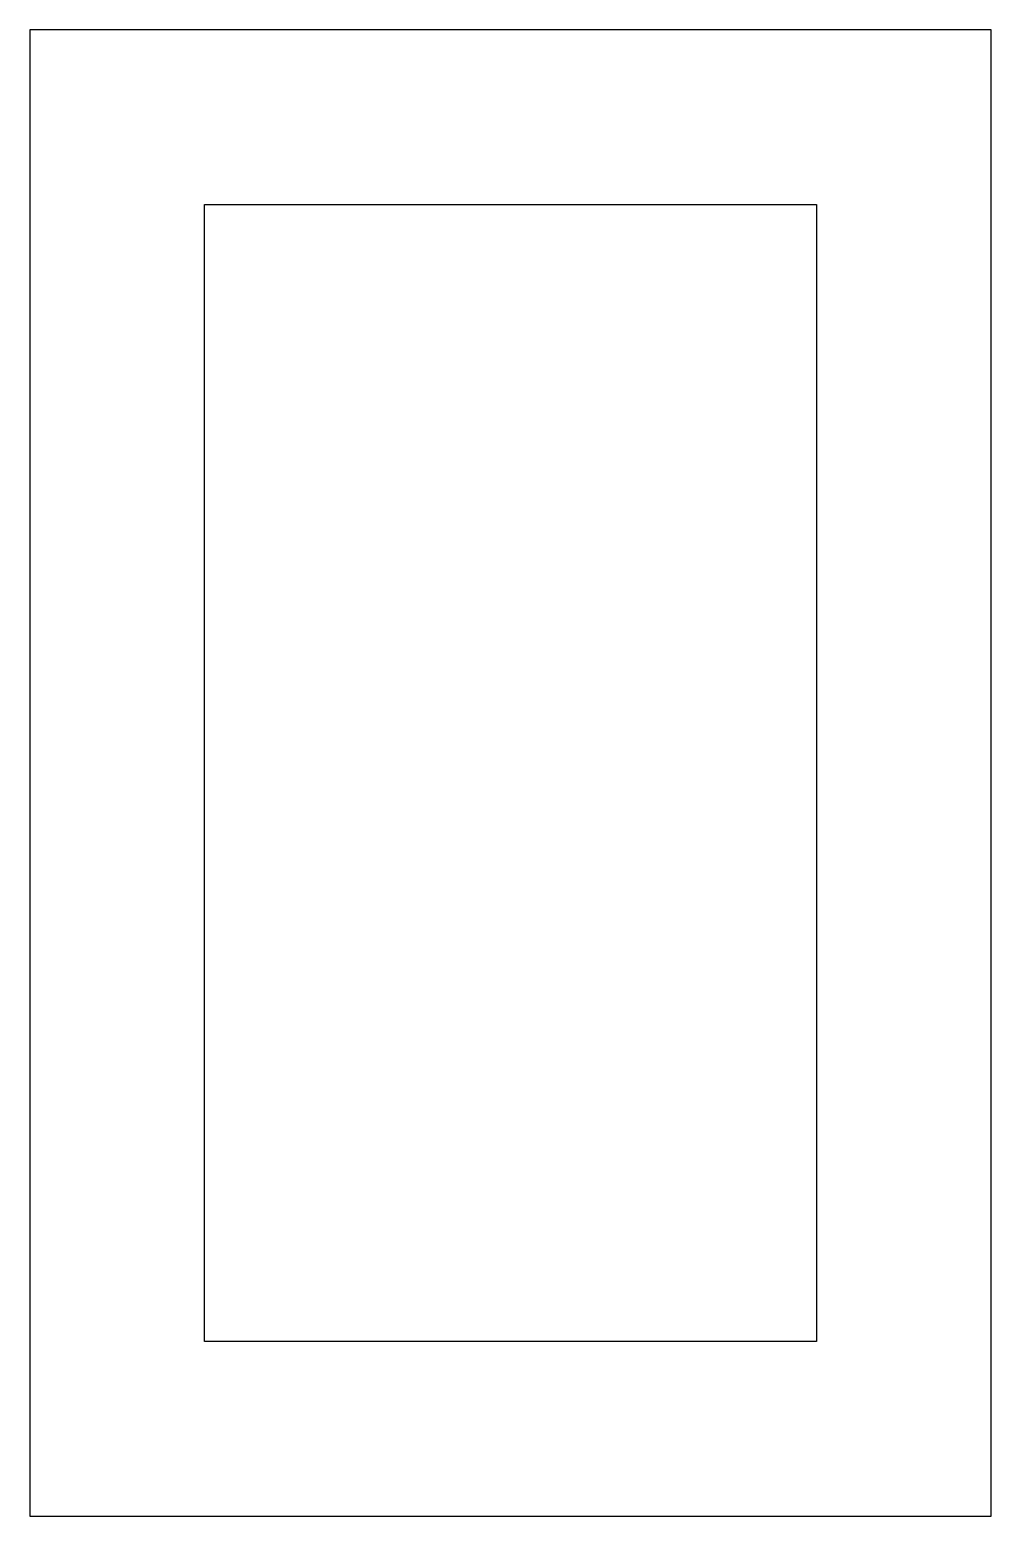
# Model space of a CAD drawing. Header units: millimetres. Extents: x -160 to -50, y -170 to 0.
import ezdxf

# ---------------------------------------------------------------- set-up
doc = ezdxf.new("R2010")
doc.units = ezdxf.units.MM
doc.layers.get('0').update_dxf_attribs({"linetype": 'CONTINUOUS'})

msp = doc.modelspace()

# ---------------------------------------------------------------- linework, layer by layer
for points in [[(-160, -170), (-50, -170), (-50, 0), (-160, 0)], [(-140, -150), (-140, -20), (-70, -20), (-70, -150)]]:
    msp.add_lwpolyline(points, close=True)

doc.saveas('drawing.dxf')
